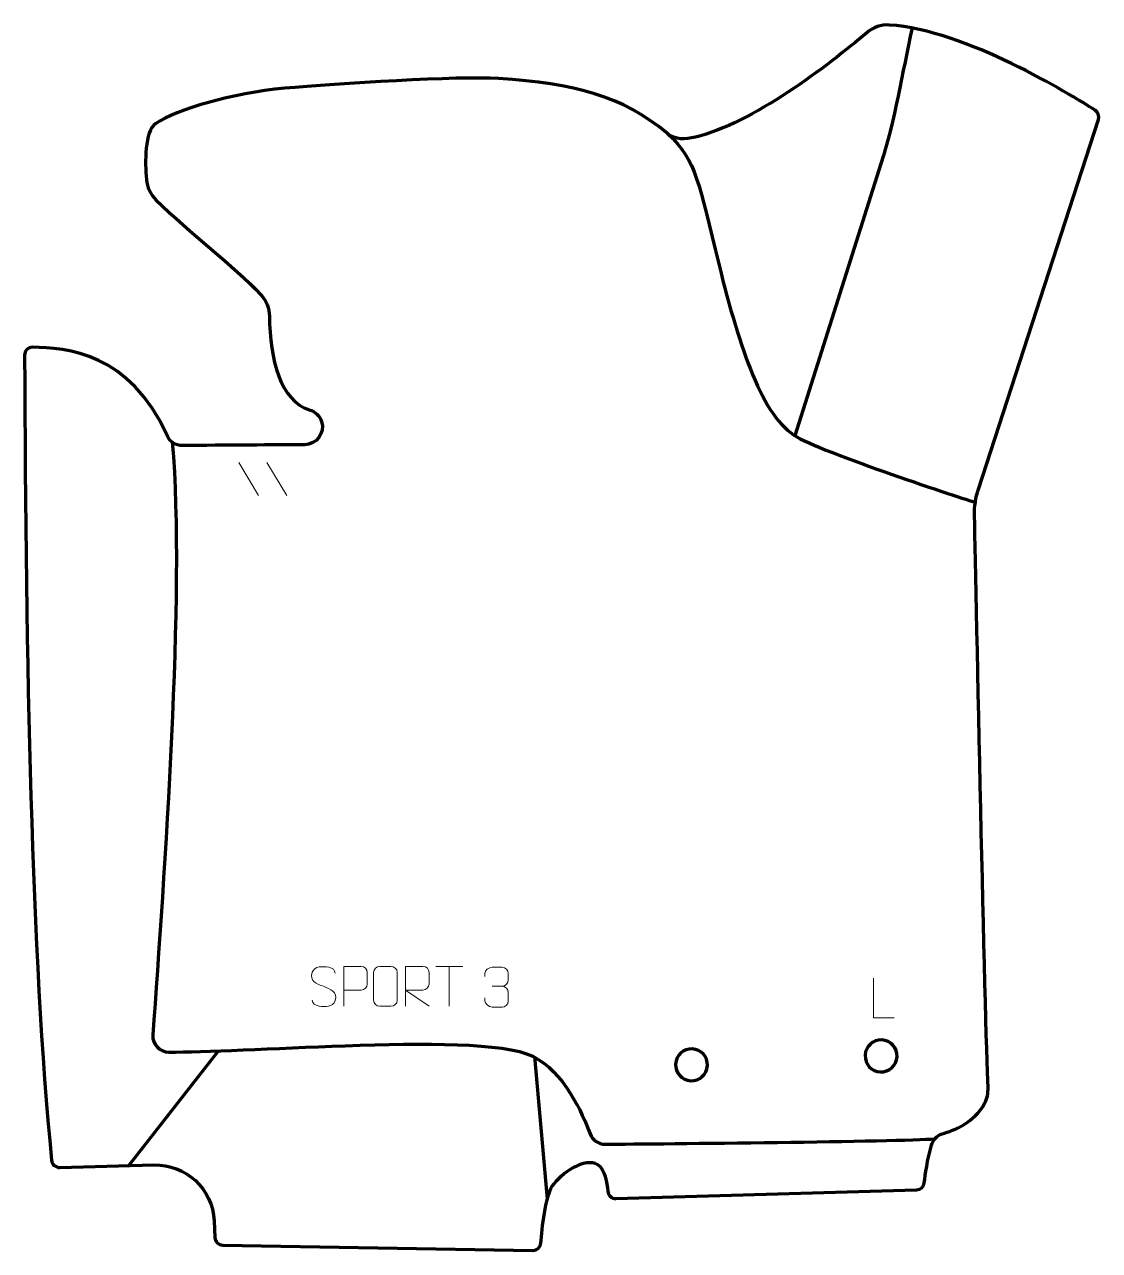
# Model space of a CAD drawing. Header units: millimetres. Extents: x -719 to -46, y 81 to 848.
import ezdxf

# ---------------------------------------------------------------- set-up
doc = ezdxf.new("R2010")
doc.units = ezdxf.units.MM
doc.header["$MEASUREMENT"] = 0
doc.layers.add('layer 1', color=7, linetype='Continuous')
doc.layers.add('layer 2', color=7, linetype='Continuous')

msp = doc.modelspace()

# ---------------------------------------------------------------- linework, layer by layer
at = {"layer": 'layer 1', "color": 230, "lineweight": 200}
msp.add_open_spline([(-701.9827, 137.2161), (-714.7349, 266.4731), (-718.066, 447.0763), (-718.9285, 641.1331), (-718.9285, 641.1331), (-718.9409, 643.9278), (-716.66, 646.1894), (-713.8655, 646.1535), (-713.8655, 646.1535), (-692.8224, 645.8827), (-653.039, 643.059), (-629.4582, 590.5047), (-629.4582, 590.5047), (-627.8454, 586.9107), (-624.2491, 584.6206), (-620.3097, 584.6422), (-620.3097, 584.6422), (-593.2759, 584.7921), (-561.6644, 585.0231), (-543.4712, 585.1611), (-543.4712, 585.1611), (-536.0042, 585.2182), (-530.7048, 592.4565), (-532.9035, 599.5931), (-532.9035, 599.5931), (-534.0219, 603.2233), (-536.926, 605.9848), (-540.572, 607.0514), (-540.572, 607.0514), (-558.6302, 612.335), (-565.2266, 638.4919), (-565.6069, 665.6234), (-565.6069, 665.6234), (-565.6764, 670.594), (-567.566, 675.3758), (-570.968, 679.001), (-570.968, 679.001), (-588.3935, 697.5687), (-614.9675, 717.273), (-636.6178, 738.4545), (-636.6178, 738.4545), (-640.0497, 741.8121), (-642.1782, 746.282), (-642.58, 751.0663), (-642.58, 751.0663), (-643.4905, 761.9088), (-644.0043, 781.2924), (-636.7414, 786.1791), (-636.7414, 786.1791), (-623.7095, 794.9478), (-588.8289, 805.38), (-556.0454, 808.2456), (-556.0454, 808.2456), (-523.2624, 811.1112), (-446.6149, 816.0051), (-422.2025, 814.3828), (-422.2025, 814.3828), (-374.2557, 811.1961), (-344.9347, 803.712), (-316.309, 779.9949), (-316.309, 779.9949), (-311.1071, 775.685), (-305.3817, 776.1548), (-298.8038, 777.69), (-298.8038, 777.69), (-263.711, 785.8774), (-215.3268, 822.6556), (-191.472, 843.0863), (-191.472, 843.0863), (-187.5301, 846.4624), (-182.4335, 848.1868), (-177.2535, 847.8591), (-177.2535, 847.8591), (-129.8387, 844.8617), (-63.7827, 804.2984), (-48.4952, 794.5285), (-48.4952, 794.5285), (-46.577, 793.3026), (-45.7312, 790.9372), (-46.4339, 788.7716), (-46.4339, 788.7716), (-46.4339, 788.7716), (-121.566, 557.289), (-121.566, 557.289), (-121.566, 557.289), (-123.2912, 551.9743), (-124.1135, 546.4108), (-123.9989, 540.8245), (-123.9989, 540.8245), (-122.9487, 489.6087), (-117.3948, 221.3338), (-115.5244, 182.8451), (-115.5244, 182.8451), (-115.3524, 179.3055), (-116.0888, 175.7683), (-117.7549, 172.6406), (-117.7549, 172.6406), (-124.0931, 160.7432), (-136.5705, 156.0836), (-144.2669, 153.6894), (-144.2669, 153.6894), (-147.5347, 152.6729), (-150.0435, 150.0581), (-150.9537, 146.7593), (-150.9537, 146.7593), (-153.507, 137.5064), (-154.8383, 128.2858), (-155.4485, 123.0852), (-155.4485, 123.0852), (-155.7377, 120.6195), (-157.7872, 118.7384), (-160.2691, 118.666), (-160.2691, 118.666), (-160.2691, 118.666), (-348.5216, 113.1696), (-348.5216, 113.1696), (-348.5216, 113.1696), (-351.1965, 113.0914), (-353.4588, 115.131), (-353.6532, 117.8006), (-353.6532, 117.8006), (-354.0426, 123.1446), (-355.4193, 131.4649), (-360.1377, 134.6163), (-360.1377, 134.6163), (-367.3244, 139.4168), (-382.8886, 129.5338), (-388.5001, 120.9007), (-388.5001, 120.9007), (-392.7685, 114.3328), (-394.8175, 94.4873), (-395.5535, 85.3672), (-395.5535, 85.3672), (-395.7658, 82.738), (-397.9865, 80.7285), (-400.6244, 80.7742), (-400.6244, 80.7742), (-400.6244, 80.7742), (-594.8123, 84.1575), (-594.8123, 84.1575), (-594.8123, 84.1575), (-597.4449, 84.2033), (-599.5912, 86.2829), (-599.7193, 88.913), (-599.7193, 88.913), (-599.7193, 88.913), (-600.2275, 99.3405), (-600.2275, 99.3405), (-600.2275, 99.3405), (-601.1991, 119.2771), (-617.9145, 134.7863), (-637.8637, 134.2618), (-637.8637, 134.2618), (-637.8637, 134.2618), (-696.875, 132.7097), (-696.875, 132.7097), (-696.875, 132.7097), (-699.4962, 132.6413), (-701.7255, 134.6063), (-701.9827, 137.2161)], degree=3, knots=[0, 0, 0, 0, 0.02439024, 0.02439024, 0.02439024, 0.02439024, 0.04878049, 0.04878049, 0.04878049, 0.04878049, 0.07317073, 0.07317073, 0.07317073, 0.07317073, 0.09756098, 0.09756098, 0.09756098, 0.09756098, 0.12195122, 0.12195122, 0.12195122, 0.12195122, 0.14634146, 0.14634146, 0.14634146, 0.14634146, 0.17073171, 0.17073171, 0.17073171, 0.17073171, 0.19512195, 0.19512195, 0.19512195, 0.19512195, 0.2195122, 0.2195122, 0.2195122, 0.2195122, 0.24390244, 0.24390244, 0.24390244, 0.24390244, 0.26829268, 0.26829268, 0.26829268, 0.26829268, 0.29268293, 0.29268293, 0.29268293, 0.29268293, 0.31707317, 0.31707317, 0.31707317, 0.31707317, 0.34146341, 0.34146341, 0.34146341, 0.34146341, 0.36585366, 0.36585366, 0.36585366, 0.36585366, 0.3902439, 0.3902439, 0.3902439, 0.3902439, 0.41463415, 0.41463415, 0.41463415, 0.41463415, 0.43902439, 0.43902439, 0.43902439, 0.43902439, 0.46341463, 0.46341463, 0.46341463, 0.46341463, 0.48780488, 0.48780488, 0.48780488, 0.48780488, 0.51219512, 0.51219512, 0.51219512, 0.51219512, 0.53658537, 0.53658537, 0.53658537, 0.53658537, 0.56097561, 0.56097561, 0.56097561, 0.56097561, 0.58536585, 0.58536585, 0.58536585, 0.58536585, 0.6097561, 0.6097561, 0.6097561, 0.6097561, 0.63414634, 0.63414634, 0.63414634, 0.63414634, 0.65853659, 0.65853659, 0.65853659, 0.65853659, 0.68292683, 0.68292683, 0.68292683, 0.68292683, 0.70731707, 0.70731707, 0.70731707, 0.70731707, 0.73170732, 0.73170732, 0.73170732, 0.73170732, 0.75609756, 0.75609756, 0.75609756, 0.75609756, 0.7804878, 0.7804878, 0.7804878, 0.7804878, 0.80487805, 0.80487805, 0.80487805, 0.80487805, 0.82926829, 0.82926829, 0.82926829, 0.82926829, 0.85365854, 0.85365854, 0.85365854, 0.85365854, 0.87804878, 0.87804878, 0.87804878, 0.87804878, 0.90243902, 0.90243902, 0.90243902, 0.90243902, 0.92682927, 0.92682927, 0.92682927, 0.92682927, 0.95121951, 0.95121951, 0.95121951, 0.95121951, 1, 1, 1, 1], dxfattribs=at)
at = {"layer": 'layer 1', "color": 250, "lineweight": 9}
for points in [[(-584.8124, 573.9761), (-584.8124, 573.9761), (-572.4481, 553.4318), (-572.4481, 553.4318)], [(-567.0825, 573.9761), (-567.0825, 573.9761), (-554.7182, 553.4318), (-554.7182, 553.4318)], [(-461.4135, 258.5408), (-461.4135, 258.5408), (-444.4263, 258.5408), (-444.4263, 258.5408)], [(-452.9197, 233.6108), (-452.9197, 233.6108), (-452.9197, 258.5643), (-452.9197, 258.5643)], [(-426.0181, 246.0875), (-426.0181, 246.0875), (-419.8217, 246.0875), (-419.8217, 246.0875)]]:
    msp.add_open_spline(points, degree=3, dxfattribs=at)
for points, knots in [([(-531.5995, 246.0876), (-535.8478, 247.558), (-540.7559, 249.3538), (-538.7508, 254.8741), (-538.7508, 254.8741), (-537.2473, 259.014), (-532.0337, 258.6255), (-528.4301, 258.0244), (-528.4301, 258.0244), (-525.5695, 257.5472), (-524.7048, 256.334), (-524.3942, 254.2499)], [0, 0, 0, 0, 0.25, 0.25, 0.25, 0.25, 0.5, 0.5, 0.5, 0.5, 1, 1, 1, 1]), ([(-518.9316, 233.6108), (-518.9316, 233.6108), (-518.9316, 258.5644), (-518.9316, 258.5644), (-518.9316, 258.5644), (-515.3366, 258.5644), (-511.7413, 258.5644), (-508.1459, 258.5644), (-508.1459, 258.5644), (-505.8207, 258.5265), (-504.2633, 257.0364), (-504.2675, 254.6703), (-504.2675, 254.6703), (-504.2679, 252.6346), (-504.2679, 249.5753), (-504.2675, 247.5393), (-504.2675, 247.5393), (-504.274, 245.6639), (-506.0862, 243.722), (-508.0958, 243.7029), (-508.0958, 243.7029), (-508.0958, 243.7029), (-518.9316, 243.7029), (-518.9316, 243.7029)], [0, 0, 0, 0, 0.14285714, 0.14285714, 0.14285714, 0.14285714, 0.28571429, 0.28571429, 0.28571429, 0.28571429, 0.42857143, 0.42857143, 0.42857143, 0.42857143, 0.57142857, 0.57142857, 0.57142857, 0.57142857, 0.71428571, 0.71428571, 0.71428571, 0.71428571, 1, 1, 1, 1]), ([(-496.4395, 258.564), (-494.1138, 258.564), (-491.7877, 258.564), (-489.4616, 258.564), (-489.4616, 258.564), (-487.515, 258.5996), (-485.5236, 257.108), (-485.4969, 254.6704), (-485.4969, 254.6704), (-485.4973, 248.9235), (-485.4973, 243.1762), (-485.4969, 237.4285), (-485.4969, 237.4285), (-485.6367, 235.1051), (-487.3139, 233.6255), (-489.4616, 233.6147), (-489.4616, 233.6147), (-491.7935, 233.6151), (-494.1254, 233.6151), (-496.4569, 233.6147), (-496.4569, 233.6147), (-498.3819, 233.5093), (-500.354, 235.3938), (-500.3428, 237.4111), (-500.3428, 237.4111), (-500.3425, 243.1812), (-500.3425, 248.9509), (-500.3428, 254.7202), (-500.3428, 254.7202), (-500.3386, 256.8583), (-498.5919, 258.5775), (-496.4395, 258.564)], [0, 0, 0, 0, 0.11111111, 0.11111111, 0.11111111, 0.11111111, 0.22222222, 0.22222222, 0.22222222, 0.22222222, 0.33333333, 0.33333333, 0.33333333, 0.33333333, 0.44444444, 0.44444444, 0.44444444, 0.44444444, 0.55555556, 0.55555556, 0.55555556, 0.55555556, 0.66666667, 0.66666667, 0.66666667, 0.66666667, 0.77777778, 0.77777778, 0.77777778, 0.77777778, 1, 1, 1, 1]), ([(-480.2519, 233.6108), (-480.2519, 233.6108), (-480.2519, 258.5643), (-480.2519, 258.5643), (-480.2519, 258.5643), (-476.6571, 258.5643), (-473.0616, 258.5643), (-469.4664, 258.5643), (-469.4664, 258.5643), (-467.1411, 258.5266), (-465.5838, 257.0366), (-465.5879, 254.6702), (-465.5879, 254.6702), (-465.5883, 252.6347), (-465.5883, 249.5753), (-465.5879, 247.5393), (-465.5879, 247.5393), (-465.5944, 245.6638), (-467.4067, 243.722), (-469.4162, 243.7029), (-469.4162, 243.7029), (-469.4162, 243.7029), (-480.2519, 243.7029), (-480.2519, 243.7029), (-480.2519, 243.7029), (-480.2519, 243.7029), (-465.5972, 233.6108), (-465.5972, 233.6108)], [0, 0, 0, 0, 0.125, 0.125, 0.125, 0.125, 0.25, 0.25, 0.25, 0.25, 0.375, 0.375, 0.375, 0.375, 0.5, 0.5, 0.5, 0.5, 0.625, 0.625, 0.625, 0.625, 0.75, 0.75, 0.75, 0.75, 1, 1, 1, 1]), ([(-430.7278, 252.3327), (-430.7278, 252.3327), (-430.7278, 254.1899), (-430.7278, 254.1899), (-430.7278, 254.1899), (-430.7421, 255.9318), (-428.0776, 258.0499), (-426.0185, 258.0272), (-426.0185, 258.0272), (-423.9544, 258.0272), (-421.8904, 258.0272), (-419.8267, 258.0272), (-419.8267, 258.0272), (-417.6322, 258.036), (-416.0339, 256.1892), (-415.9895, 254.2771), (-415.9895, 254.2771), (-415.9899, 252.842), (-415.9899, 251.4069), (-415.9895, 249.9714), (-415.9895, 249.9714), (-416.0381, 248.3179), (-417.6407, 246.0879), (-419.839, 246.0979), (-419.839, 246.0979), (-417.6353, 246.0867), (-416.0273, 244.2835), (-415.9733, 242.224), (-415.9733, 242.224), (-415.9737, 240.4393), (-415.9737, 238.6546), (-415.9733, 236.8695), (-415.9733, 236.8695), (-415.9632, 234.8081), (-418.0181, 233.045), (-419.839, 233.0531), (-419.839, 233.0531), (-421.9043, 233.0534), (-423.9695, 233.0534), (-426.0351, 233.0531), (-426.0351, 233.0531), (-428.2037, 233.0646), (-430.7347, 235.4648), (-430.7533, 236.9266), (-430.7533, 236.9266), (-430.7533, 236.9266), (-430.7533, 238.8352), (-430.7533, 238.8352)], [0, 0, 0, 0, 0.07692308, 0.07692308, 0.07692308, 0.07692308, 0.15384615, 0.15384615, 0.15384615, 0.15384615, 0.23076923, 0.23076923, 0.23076923, 0.23076923, 0.30769231, 0.30769231, 0.30769231, 0.30769231, 0.38461538, 0.38461538, 0.38461538, 0.38461538, 0.46153846, 0.46153846, 0.46153846, 0.46153846, 0.53846154, 0.53846154, 0.53846154, 0.53846154, 0.61538462, 0.61538462, 0.61538462, 0.61538462, 0.69230769, 0.69230769, 0.69230769, 0.69230769, 0.76923077, 0.76923077, 0.76923077, 0.76923077, 0.84615385, 0.84615385, 0.84615385, 0.84615385, 1, 1, 1, 1]), ([(-531.5995, 246.0875), (-527.5809, 244.4408), (-522.5514, 242.5525), (-524.3854, 237.1922), (-524.3854, 237.1922), (-525.8452, 232.9258), (-530.756, 233.1825), (-534.4821, 233.7372), (-534.4821, 233.7372), (-537.2321, 234.147), (-538.453, 235.3605), (-538.831, 237.4727)], [0, 0, 0, 0, 0.25, 0.25, 0.25, 0.25, 0.5, 0.5, 0.5, 0.5, 1, 1, 1, 1]), ([(-174.2222, 226.3186), (-174.2222, 226.3186), (-187.1713, 226.3186), (-187.1713, 226.3186), (-187.1713, 226.3186), (-187.1713, 226.3186), (-187.1713, 251.2722), (-187.1713, 251.2722)], [0, 0, 0, 0, 0.33333333, 0.33333333, 0.33333333, 0.33333333, 1, 1, 1, 1])]:
    msp.add_open_spline(points, degree=3, knots=knots, dxfattribs=at)
at = {"layer": 'layer 1', "color": 142, "lineweight": 200}
for points in [[(-182.9722, 192.5194), (-188.4886, 192.7864), (-192.744, 197.4747), (-192.477, 202.9911), (-192.477, 202.9911), (-192.2101, 208.5075), (-187.5217, 212.763), (-182.0053, 212.496), (-182.0053, 212.496), (-176.4889, 212.229), (-172.2334, 207.5406), (-172.5004, 202.0242), (-172.5004, 202.0242), (-172.7674, 196.5079), (-177.4558, 192.2524), (-182.9722, 192.5194)], [(-301.7099, 186.96), (-307.2263, 187.227), (-311.4817, 191.9154), (-311.2147, 197.4318), (-311.2147, 197.4318), (-310.9478, 202.9481), (-306.2594, 207.2036), (-300.743, 206.9366), (-300.743, 206.9366), (-295.2266, 206.6696), (-290.9711, 201.9812), (-291.2381, 196.4649), (-291.2381, 196.4649), (-291.5051, 190.9485), (-296.1935, 186.693), (-301.7099, 186.96)]]:
    msp.add_open_spline(points, degree=3, knots=[0, 0, 0, 0, 0.2, 0.2, 0.2, 0.2, 0.4, 0.4, 0.4, 0.4, 0.6, 0.6, 0.6, 0.6, 1, 1, 1, 1], dxfattribs=at)
at = {"layer": 'layer 2', "color": 142, "lineweight": 200}
for points, knots in [([(-163.106, 846.0095), (-169.2602, 817.6738), (-173.8241, 788.6967), (-182.5676, 761.0506), (-182.5676, 761.0506), (-182.5676, 761.0506), (-236.4311, 590.7396), (-236.4311, 590.7396)], [0, 0, 0, 0, 0.33333333, 0.33333333, 0.33333333, 0.33333333, 1, 1, 1, 1]), ([(-316.3089, 779.9949), (-297.5928, 762.4477), (-297.0202, 749.5554), (-283.9839, 697.4671), (-283.9839, 697.4671), (-270.9481, 645.3784), (-256.8832, 602.1896), (-235.3301, 590.0898), (-235.3301, 590.0898), (-213.7771, 577.9897), (-123.4911, 549.0225), (-123.4911, 549.0225)], [0, 0, 0, 0, 0.25, 0.25, 0.25, 0.25, 0.5, 0.5, 0.5, 0.5, 1, 1, 1, 1]), ([(-626.3879, 586.6595), (-618.2486, 491.6596), (-631.7113, 314.4715), (-638.5545, 215.6346), (-638.5545, 215.6346), (-638.9533, 209.8771), (-634.4118, 204.9779), (-628.6407, 204.9468), (-628.6407, 204.9468), (-607.2994, 204.8315), (-562.7533, 207.3626), (-518.0583, 208.8686), (-518.0583, 208.8686), (-468.7522, 210.5305), (-419.2562, 211.1348), (-400.6937, 202.3006), (-400.6937, 202.3006), (-381.4147, 193.1247), (-369.4169, 166.2391), (-364.7303, 153.7339), (-364.7303, 153.7339), (-363.2583, 149.8061), (-359.4895, 147.221), (-355.2948, 147.2556), (-355.2948, 147.2556), (-320.6004, 147.5401), (-171.1322, 148.8615), (-148.8759, 150.6578)], [0, 0, 0, 0, 0.125, 0.125, 0.125, 0.125, 0.25, 0.25, 0.25, 0.25, 0.375, 0.375, 0.375, 0.375, 0.5, 0.5, 0.5, 0.5, 0.625, 0.625, 0.625, 0.625, 0.75, 0.75, 0.75, 0.75, 1, 1, 1, 1])]:
    msp.add_open_spline(points, degree=3, knots=knots, dxfattribs=at)
for points in [[(-653.5461, 133.849), (-653.5461, 133.849), (-597.4501, 205.6872), (-597.4501, 205.6872)], [(-399.5622, 202.2236), (-399.5622, 202.2236), (-391.5716, 112.8325), (-391.5716, 112.8325)]]:
    msp.add_open_spline(points, degree=3, dxfattribs=at)

doc.saveas('drawing.dxf')
